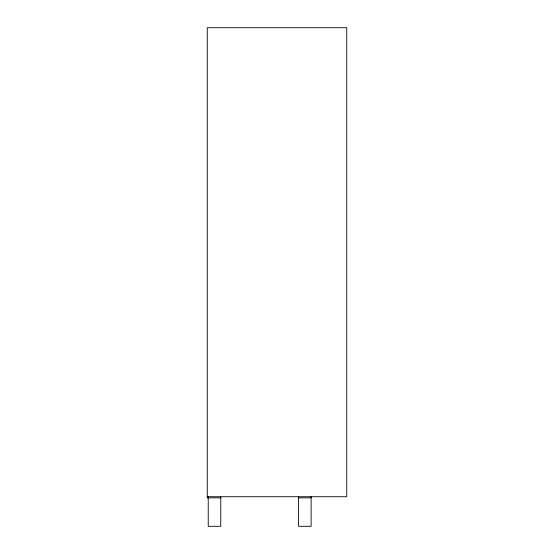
<?xml version="1.0" encoding="UTF-8"?>
<svg xmlns="http://www.w3.org/2000/svg" width="554" height="554" viewBox="0 0 554 554"><rect width="100%" height="100%" fill="white"/><g stroke="black" fill="none" stroke-linecap="round" stroke-linejoin="round"><path stroke-width="0.83" d="M207.265 496.723L346.735 496.723L346.735 27.7L207.265 27.7L207.265 497.845L220.769 497.845M298.592 497.845L311.126 497.845M311.126 496.723L311.126 526.3L298.592 526.3L298.592 496.723M220.769 496.723L220.769 526.3L208.235 526.3L208.235 496.723"/></g></svg>
